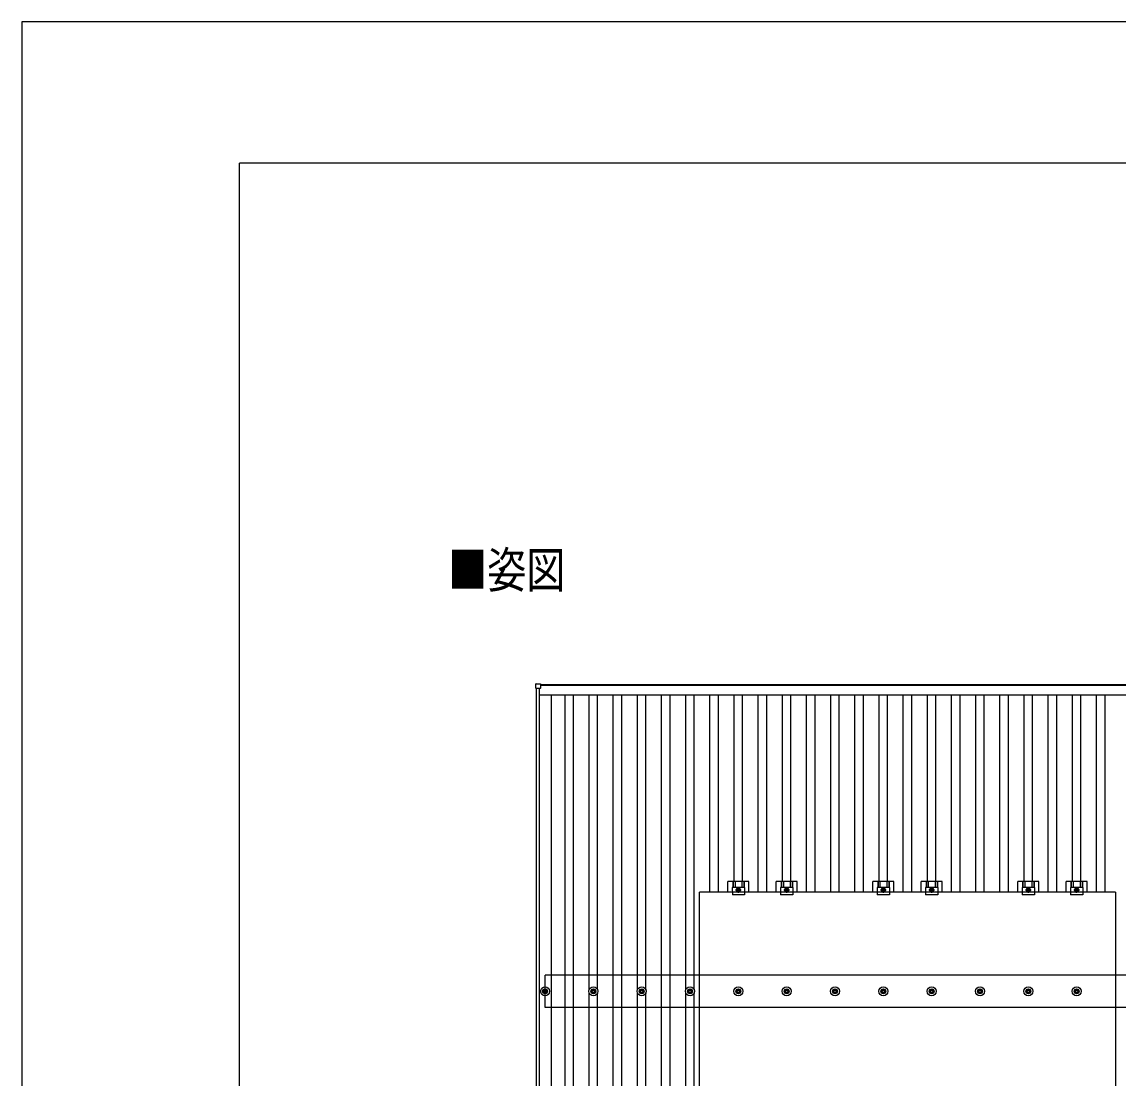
# Model space of a CAD drawing. Units: millimetres, scale not verified. Extents: x -12615 to 12615, y -8910 to 8910.
# Drawn here: x -12615 to -8079, y 4538 to 8910 of the extents above; entities that cross this region are included whole.
import ezdxf
from ezdxf.enums import TextEntityAlignment as Align

# ---------------------------------------------------------------- set-up
doc = ezdxf.new("R2010")
doc.units = ezdxf.units.MM
doc.header["$LTSCALE"] = 40
for name, color, linetype in [('0-2_USER1', 3, 'Continuous'), ('0-4_YKK_13', 4, 'Continuous'), ('0-5_YKK_A1', 4, 'Continuous'), ('0-7_YKK_ZWAK', 7, 'Continuous')]:
    doc.layers.add(name, color=color, linetype=linetype)
doc.styles.add('ＭＳ ゴシック', font='')
doc.styles.get('ＭＳ ゴシック').set_extended_font_data('MS Gothic')

msp = doc.modelspace()

# ---------------------------------------------------------------- linework, layer by layer
at = {"layer": '0-4_YKK_13'}
for p, q in [((-10488.3, 6151.61), (-10488.3, 6169.61)), ((-10487.3, 6170.61), (-10469.3, 6170.61)), ((-10468.3, 6169.61), (-10468.3, 6151.61)), ((-10469.3, 6150.61), (-10487.3, 6150.61)), ((-9811, 4174.3), (-9811, 5308.3)), ((-8089, 5308.3), (-9811, 5308.3)), ((-9693.65, 5308.3), (-9693.65, 5351.8)), ((-9675.01, 5327.6), (-9675, 5296.3)), ((-9625, 5327.6), (-9675.01, 5327.6)), ((-9673.52, 5351.8), (-9673.52, 5327.6)), ((-9672.12, 5351.8), (-9672.12, 5327.6)), ((-9663.92, 5351.8), (-9663.92, 5327.6)), ((-9661.5, 5316.8), (-9638.5, 5316.8)), ((-9650, 5304.29), (-9650, 5329.3)), ((-9636.08, 5351.8), (-9636.08, 5327.6)), ((-9627.88, 5351.8), (-9627.88, 5327.6)), ((-9626.48, 5351.8), (-9626.48, 5327.6)), ((-9493.65, 5308.3), (-9493.65, 5351.8)), ((-9475.01, 5327.6), (-9475, 5296.3)), ((-9425, 5327.6), (-9475.01, 5327.6)), ((-9473.52, 5351.8), (-9473.52, 5327.6)), ((-9472.12, 5351.8), (-9472.12, 5327.6)), ((-9463.92, 5351.8), (-9463.92, 5327.6)), ((-9461.5, 5316.8), (-9438.5, 5316.8)), ((-9450, 5304.29), (-9450, 5329.3)), ((-9436.08, 5351.8), (-9436.08, 5327.6)), ((-9427.88, 5351.8), (-9427.88, 5327.6)), ((-9426.48, 5351.8), (-9426.48, 5327.6)), ((-9093.65, 5308.3), (-9093.65, 5351.8)), ((-9075.01, 5327.6), (-9075, 5296.3)), ((-9025, 5327.6), (-9075.01, 5327.6)), ((-9073.52, 5351.8), (-9073.52, 5327.6)), ((-9072.12, 5351.8), (-9072.12, 5327.6)), ((-9063.92, 5351.8), (-9063.92, 5327.6)), ((-9061.5, 5316.8), (-9038.5, 5316.8)), ((-9050, 5304.29), (-9050, 5329.3)), ((-9036.08, 5351.8), (-9036.08, 5327.6)), ((-9027.88, 5351.8), (-9027.88, 5327.6)), ((-9026.48, 5351.8), (-9026.48, 5327.6)), ((-8893.65, 5308.3), (-8893.65, 5351.8)), ((-8875.01, 5327.6), (-8875, 5296.3)), ((-8825, 5327.6), (-8875.01, 5327.6)), ((-8873.52, 5351.8), (-8873.52, 5327.6)), ((-8872.12, 5351.8), (-8872.12, 5327.6)), ((-8863.92, 5351.8), (-8863.92, 5327.6)), ((-8861.5, 5316.8), (-8838.5, 5316.8)), ((-8850, 5304.29), (-8850, 5329.3)), ((-8836.08, 5351.8), (-8836.08, 5327.6)), ((-8827.88, 5351.8), (-8827.88, 5327.6)), ((-8826.48, 5351.8), (-8826.48, 5327.6)), ((-8493.65, 5308.3), (-8493.65, 5351.8)), ((-8475.01, 5327.6), (-8475, 5296.3)), ((-8425, 5327.6), (-8475.01, 5327.6)), ((-8473.52, 5351.8), (-8473.52, 5327.6)), ((-8472.12, 5351.8), (-8472.12, 5327.6)), ((-8463.92, 5351.8), (-8463.92, 5327.6)), ((-8461.5, 5316.8), (-8438.5, 5316.8)), ((-8450, 5304.29), (-8450, 5329.3)), ((-8436.08, 5351.8), (-8436.08, 5327.6)), ((-8427.88, 5351.8), (-8427.88, 5327.6)), ((-8426.48, 5351.8), (-8426.48, 5327.6)), ((-8293.65, 5308.3), (-8293.65, 5351.8)), ((-8275.01, 5327.6), (-8275, 5296.3)), ((-8225, 5327.6), (-8275.01, 5327.6)), ((-8273.52, 5351.8), (-8273.52, 5327.6)), ((-8272.12, 5351.8), (-8272.12, 5327.6)), ((-8263.92, 5351.8), (-8263.92, 5327.6)), ((-8261.5, 5316.8), (-8238.5, 5316.8)), ((-8250, 5304.29), (-8250, 5329.3)), ((-8236.08, 5351.8), (-8236.08, 5327.6)), ((-8227.88, 5351.8), (-8227.88, 5327.6)), ((-8226.48, 5351.8), (-8226.48, 5327.6)), ((-10451.75, 4907.31), (-10451.75, 4902.89)), ((-10448.25, 4907.31), (-10448.25, 4902.89)), ((-10251.75, 4907.31), (-10251.75, 4902.89)), ((-10248.25, 4907.31), (-10248.25, 4902.89)), ((-10051.75, 4907.31), (-10051.75, 4902.89)), ((-10048.25, 4907.31), (-10048.25, 4902.89)), ((-9851.75, 4907.31), (-9851.75, 4902.89)), ((-9848.25, 4907.31), (-9848.25, 4902.89)), ((-9651.75, 4907.31), (-9651.75, 4902.89)), ((-9648.25, 4907.31), (-9648.25, 4902.89)), ((-9451.75, 4907.31), (-9451.75, 4902.89)), ((-9448.25, 4907.31), (-9448.25, 4902.89)), ((-9251.75, 4907.31), (-9251.75, 4902.89)), ((-9248.25, 4907.31), (-9248.25, 4902.89)), ((-9051.75, 4907.31), (-9051.75, 4902.89)), ((-9048.25, 4907.31), (-9048.25, 4902.89)), ((-8851.75, 4907.31), (-8851.75, 4902.89)), ((-8848.25, 4907.31), (-8848.25, 4902.89)), ((-8651.75, 4907.31), (-8651.75, 4902.89)), ((-8648.25, 4907.31), (-8648.25, 4902.89)), ((-8451.75, 4907.31), (-8451.75, 4902.89)), ((-8448.25, 4907.31), (-8448.25, 4902.89)), ((-8251.75, 4907.31), (-8251.75, 4902.89)), ((-8248.25, 4907.31), (-8248.25, 4902.89)), ((-10460, 4899.06), (-10455.58, 4899.06)), ((-10460, 4895.56), (-10455.58, 4895.56)), ((-10451.75, 4891.73), (-10451.75, 4887.31)), ((-10448.25, 4891.73), (-10448.25, 4887.31)), ((-10444.42, 4899.06), (-10440, 4899.06)), ((-10444.42, 4895.56), (-10440, 4895.56)), ((-10260, 4899.06), (-10255.58, 4899.06)), ((-10260, 4895.56), (-10255.58, 4895.56)), ((-10251.75, 4891.73), (-10251.75, 4887.31)), ((-10248.25, 4891.73), (-10248.25, 4887.31)), ((-10244.42, 4899.06), (-10240, 4899.06)), ((-10244.42, 4895.56), (-10240, 4895.56)), ((-10060, 4899.06), (-10055.58, 4899.06)), ((-10060, 4895.56), (-10055.58, 4895.56)), ((-10051.75, 4891.73), (-10051.75, 4887.31)), ((-10048.25, 4891.73), (-10048.25, 4887.31)), ((-10044.42, 4899.06), (-10040, 4899.06)), ((-10044.42, 4895.56), (-10040, 4895.56)), ((-9860, 4899.06), (-9855.58, 4899.06)), ((-9860, 4895.56), (-9855.58, 4895.56)), ((-9851.75, 4891.73), (-9851.75, 4887.31)), ((-9848.25, 4891.73), (-9848.25, 4887.31)), ((-9844.42, 4899.06), (-9840, 4899.06)), ((-9844.42, 4895.56), (-9840, 4895.56)), ((-9660, 4899.06), (-9655.58, 4899.06)), ((-9660, 4895.56), (-9655.58, 4895.56)), ((-9651.75, 4891.73), (-9651.75, 4887.31)), ((-9648.25, 4891.73), (-9648.25, 4887.31)), ((-9644.42, 4899.06), (-9640, 4899.06)), ((-9644.42, 4895.56), (-9640, 4895.56)), ((-9460, 4899.06), (-9455.58, 4899.06)), ((-9460, 4895.56), (-9455.58, 4895.56)), ((-9451.75, 4891.73), (-9451.75, 4887.31)), ((-9448.25, 4891.73), (-9448.25, 4887.31)), ((-9444.42, 4899.06), (-9440, 4899.06)), ((-9444.42, 4895.56), (-9440, 4895.56)), ((-9260, 4899.06), (-9255.58, 4899.06)), ((-9260, 4895.56), (-9255.58, 4895.56)), ((-9251.75, 4891.73), (-9251.75, 4887.31)), ((-9248.25, 4891.73), (-9248.25, 4887.31)), ((-9244.42, 4899.06), (-9240, 4899.06)), ((-9244.42, 4895.56), (-9240, 4895.56)), ((-9060, 4899.06), (-9055.58, 4899.06)), ((-9060, 4895.56), (-9055.58, 4895.56)), ((-9051.75, 4891.73), (-9051.75, 4887.31)), ((-9048.25, 4891.73), (-9048.25, 4887.31)), ((-9044.42, 4899.06), (-9040, 4899.06)), ((-9044.42, 4895.56), (-9040, 4895.56)), ((-8860, 4899.06), (-8855.58, 4899.06)), ((-8860, 4895.56), (-8855.58, 4895.56)), ((-8851.75, 4891.73), (-8851.75, 4887.31)), ((-8848.25, 4891.73), (-8848.25, 4887.31)), ((-8844.42, 4899.06), (-8840, 4899.06)), ((-8844.42, 4895.56), (-8840, 4895.56)), ((-8660, 4899.06), (-8655.58, 4899.06)), ((-8660, 4895.56), (-8655.58, 4895.56)), ((-8651.75, 4891.73), (-8651.75, 4887.31)), ((-8648.25, 4891.73), (-8648.25, 4887.31)), ((-8644.42, 4899.06), (-8640, 4899.06)), ((-8644.42, 4895.56), (-8640, 4895.56)), ((-8460, 4899.06), (-8455.58, 4899.06)), ((-8460, 4895.56), (-8455.58, 4895.56)), ((-8451.75, 4891.73), (-8451.75, 4887.31)), ((-8448.25, 4891.73), (-8448.25, 4887.31)), ((-8444.42, 4899.06), (-8440, 4899.06)), ((-8444.42, 4895.56), (-8440, 4895.56)), ((-8260, 4899.06), (-8255.58, 4899.06)), ((-8260, 4895.56), (-8255.58, 4895.56)), ((-8251.75, 4891.73), (-8251.75, 4887.31)), ((-8248.25, 4891.73), (-8248.25, 4887.31)), ((-8244.42, 4899.06), (-8240, 4899.06)), ((-8244.42, 4895.56), (-8240, 4895.56))]:
    msp.add_line(p, q, dxfattribs=at)
for points in [[(-8089, 5308.3), (-8089, 4174.3), (-9811, 4174.3)], [(-9606.35, 5308.3), (-9606.35, 5351.8), (-9693.65, 5351.8)], [(-9625, 5327.6), (-9625, 5296.3), (-9675, 5296.3)], [(-9406.35, 5308.3), (-9406.35, 5351.8), (-9493.65, 5351.8)], [(-9425, 5327.6), (-9425, 5296.3), (-9475, 5296.3)], [(-9006.35, 5308.3), (-9006.35, 5351.8), (-9093.65, 5351.8)], [(-9025, 5327.6), (-9025, 5296.3), (-9075, 5296.3)], [(-8806.35, 5308.3), (-8806.35, 5351.8), (-8893.65, 5351.8)], [(-8825, 5327.6), (-8825, 5296.3), (-8875, 5296.3)], [(-8406.35, 5308.3), (-8406.35, 5351.8), (-8493.65, 5351.8)], [(-8425, 5327.6), (-8425, 5296.3), (-8475, 5296.3)], [(-8206.35, 5308.3), (-8206.35, 5351.8), (-8293.65, 5351.8)], [(-8225, 5327.6), (-8225, 5296.3), (-8275, 5296.3)]]:
    msp.add_lwpolyline(points, dxfattribs=at)
for points in [[(-9650, 5309.29), (-9643.5, 5313.05), (-9643.5, 5320.55), (-9650, 5324.3), (-9656.5, 5320.55), (-9656.5, 5313.05)], [(-9450, 5309.29), (-9443.5, 5313.05), (-9443.5, 5320.55), (-9450, 5324.3), (-9456.5, 5320.55), (-9456.5, 5313.05)], [(-9050, 5309.29), (-9043.5, 5313.05), (-9043.5, 5320.55), (-9050, 5324.3), (-9056.5, 5320.55), (-9056.5, 5313.05)], [(-8850, 5309.29), (-8843.5, 5313.05), (-8843.5, 5320.55), (-8850, 5324.3), (-8856.5, 5320.55), (-8856.5, 5313.05)], [(-8450, 5309.29), (-8443.5, 5313.05), (-8443.5, 5320.55), (-8450, 5324.3), (-8456.5, 5320.55), (-8456.5, 5313.05)], [(-8250, 5309.29), (-8243.5, 5313.05), (-8243.5, 5320.55), (-8250, 5324.3), (-8256.5, 5320.55), (-8256.5, 5313.05)]]:
    msp.add_lwpolyline(points, close=True, dxfattribs=at)
for centre, radius in [((-9650, 5316.8), 8.5), ((-9650, 5316.8), 6.5), ((-9650, 5316.8), 4), ((-9450, 5316.8), 8.5), ((-9450, 5316.8), 6.5), ((-9450, 5316.8), 4), ((-9050, 5316.8), 8.5), ((-9050, 5316.8), 6.5), ((-9050, 5316.8), 4), ((-8850, 5316.8), 8.5), ((-8850, 5316.8), 6.5), ((-8850, 5316.8), 4), ((-8450, 5316.8), 8.5), ((-8450, 5316.8), 6.5), ((-8450, 5316.8), 4), ((-8250, 5316.8), 8.5), ((-8250, 5316.8), 6.5), ((-8250, 5316.8), 4), ((-10450, 4897.31), 18.25), ((-10450, 4897.31), 10.15), ((-10450, 4897.31), 5.85), ((-10450, 4897.31), 5.25), ((-10250, 4897.31), 18.25), ((-10250, 4897.31), 10.15), ((-10250, 4897.31), 5.85), ((-10250, 4897.31), 5.25), ((-10050, 4897.31), 18.25), ((-10050, 4897.31), 10.15), ((-10050, 4897.31), 5.85), ((-10050, 4897.31), 5.25), ((-9850, 4897.31), 18.25), ((-9850, 4897.31), 10.15), ((-9850, 4897.31), 5.85), ((-9850, 4897.31), 5.25), ((-9650, 4897.31), 18.25), ((-9650, 4897.31), 10.15), ((-9650, 4897.31), 5.85), ((-9650, 4897.31), 5.25), ((-9450, 4897.31), 18.25), ((-9450, 4897.31), 10.15), ((-9450, 4897.31), 5.85), ((-9450, 4897.31), 5.25), ((-9250, 4897.31), 18.25), ((-9250, 4897.31), 10.15), ((-9250, 4897.31), 5.85), ((-9250, 4897.31), 5.25), ((-9050, 4897.31), 18.25), ((-9050, 4897.31), 10.15), ((-9050, 4897.31), 5.85), ((-9050, 4897.31), 5.25), ((-8850, 4897.31), 18.25), ((-8850, 4897.31), 10.15), ((-8850, 4897.31), 5.85), ((-8850, 4897.31), 5.25), ((-8650, 4897.31), 18.25), ((-8650, 4897.31), 10.15), ((-8650, 4897.31), 5.85), ((-8650, 4897.31), 5.25), ((-8450, 4897.31), 18.25), ((-8450, 4897.31), 10.15), ((-8450, 4897.31), 5.85), ((-8450, 4897.31), 5.25), ((-8250, 4897.31), 18.25), ((-8250, 4897.31), 10.15), ((-8250, 4897.31), 5.85), ((-8250, 4897.31), 5.25)]:
    msp.add_circle(centre, radius, dxfattribs=at)
for centre, start, end in [((-10487.3, 6169.61), 90, 180), ((-10469.3, 6169.61), 0, 90), ((-10487.3, 6151.61), 180, 270), ((-10469.3, 6151.61), 270, 0)]:
    msp.add_arc(centre, 1, start, end, dxfattribs=at)
at = {"layer": '0-5_YKK_A1'}
for p, q in [((-10485, 241.01), (-10485, 6150.61)), ((-10473, 241.01), (-10473, 6150.61)), ((-10473, 6124.52), (-5627, 6124.52)), ((-10468.3, 6167.31), (-5631.7, 6167.31)), ((-5631.7, 6162.52), (-10468.3, 6162.52)), ((-10423.5, 272.29), (-10423.5, 6124.52)), ((-10367.5, 272.29), (-10367.5, 6124.52)), ((-10332.5, 272.29), (-10332.5, 6124.52)), ((-10267.5, 4902.49), (-10267.5, 6124.52)), ((-10232.5, 4902.49), (-10232.5, 6124.52)), ((-10167.5, 272.29), (-10167.5, 6124.52)), ((-10132.5, 272.29), (-10132.5, 6124.52)), ((-10067.5, 4902.49), (-10067.5, 6124.52)), ((-10032.5, 4902.49), (-10032.5, 6124.52)), ((-9967.5, 272.29), (-9967.5, 6124.52)), ((-9932.5, 272.29), (-9932.5, 6124.52)), ((-9867.5, 4902.49), (-9867.5, 6124.52)), ((-9832.5, 4902.49), (-9832.5, 6124.52)), ((-9767.5, 5308.3), (-9767.5, 6124.52)), ((-9732.5, 5308.3), (-9732.5, 6124.52)), ((-9667.5, 5351.8), (-9667.5, 6124.52)), ((-9632.5, 5351.8), (-9632.5, 6124.52)), ((-9567.5, 5308.3), (-9567.5, 6124.52)), ((-9532.5, 5308.3), (-9532.5, 6124.52)), ((-9467.5, 5351.8), (-9467.5, 6124.52)), ((-9432.5, 5351.8), (-9432.5, 6124.52)), ((-9367.5, 5308.3), (-9367.5, 6124.52)), ((-9332.5, 5308.3), (-9332.5, 6124.52)), ((-9267.5, 5308.3), (-9267.5, 6124.52)), ((-9232.5, 5308.3), (-9232.5, 6124.52)), ((-9167.5, 5308.3), (-9167.5, 6124.52)), ((-9132.5, 5308.3), (-9132.5, 6124.52)), ((-9067.5, 5351.8), (-9067.5, 6124.52)), ((-9032.5, 5351.8), (-9032.5, 6124.52)), ((-8967.5, 5308.3), (-8967.5, 6124.52)), ((-8932.5, 5308.3), (-8932.5, 6124.52)), ((-8867.5, 5351.8), (-8867.5, 6124.52)), ((-8832.5, 5351.8), (-8832.5, 6124.52)), ((-8767.5, 5308.3), (-8767.5, 6124.52)), ((-8732.5, 5308.3), (-8732.5, 6124.52)), ((-8667.5, 5308.3), (-8667.5, 6124.52)), ((-8632.5, 5308.3), (-8632.5, 6124.52)), ((-8567.5, 5308.3), (-8567.5, 6124.52)), ((-8532.5, 5308.3), (-8532.5, 6124.52)), ((-8467.5, 5351.8), (-8467.5, 6124.52)), ((-8432.5, 5351.8), (-8432.5, 6124.52)), ((-8367.5, 5308.3), (-8367.5, 6124.52)), ((-8332.5, 5308.3), (-8332.5, 6124.52)), ((-8267.5, 5351.8), (-8267.5, 6124.52)), ((-8232.5, 5351.8), (-8232.5, 6124.52)), ((-8167.5, 5308.3), (-8167.5, 6124.52)), ((-8132.5, 5308.3), (-8132.5, 6124.52)), ((-5650, 4964.31), (-10450, 4964.31)), ((-10450, 4830.31), (-10450, 4964.31)), ((-10267.5, 1502.49), (-10267.5, 4892.13)), ((-10232.5, 1502.49), (-10232.5, 4892.13)), ((-10067.5, 1502.49), (-10067.5, 4892.13)), ((-10032.5, 1502.49), (-10032.5, 4892.13)), ((-9867.5, 1502.49), (-9867.5, 4892.13)), ((-9832.5, 1502.49), (-9832.5, 4892.13)), ((-5650, 4830.31), (-10450, 4830.31))]:
    msp.add_line(p, q, dxfattribs=at)
at = {"layer": '0-7_YKK_ZWAK'}
for p in [(11685.06, 8325), (-11714.94, -7575)]:
    msp.add_line(p, (-11714.94, 8325), dxfattribs=at)
msp.add_lwpolyline([(-12615, -8910), (12615, -8910), (12615, 8910), (-12615, 8910)], close=True, dxfattribs=at)

# ---------------------------------------------------------------- texts
at = {"layer": '0-2_USER1', "style": 'ＭＳ ゴシック', "width": 0.8}
msp.add_text('■姿図', height=148.5, dxfattribs=at).set_placement((-10851.64, 6523.01), align=Align.BOTTOM_LEFT)

doc.saveas('drawing.dxf')
